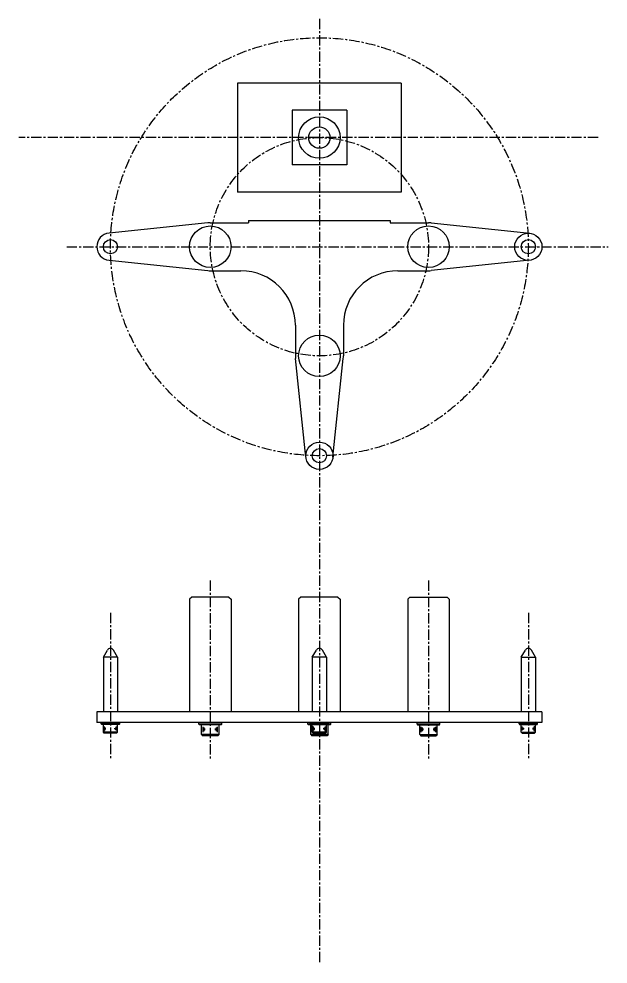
# Model space of a CAD drawing. Extents: x -13768 to 18086, y -10615 to 1188.
# Drawn here: x 10524 to 11064, y -3702 to -2836 of the extents above; entities that cross this region are included whole.
import ezdxf

# ---------------------------------------------------------------- set-up
doc = ezdxf.new("R2010")
doc.units = 0
doc.header["$LTSCALE"] = 7.5
doc.header["$MEASUREMENT"] = 0
doc.linetypes.add('CENTER', pattern=[2, 1.25, -0.25, 0.25, -0.25])
doc.layers.get('0').update_dxf_attribs({"linetype": 'CONTINUOUS'})
doc.layers.add('CL', color=1, linetype='CENTER')

# ---------------------------------------------------------------- blocks, each defined once
blk = doc.blocks.new('10125')
for p, q in [((-10.5, 1.5), (-10, 2)), ((-10.5, 1.5), (-10.5, 0)), ((-10.5, 0), (10.5, 0)), ((-10, 2), (10, 2)), ((10, 2), (10.5, 1.5)), ((10.5, 1.5), (10.5, 0))]:
    blk.add_line(p, q)
at = {"color": 1}
blk.add_line((-10.5, 1.5), (10.5, 1.5), dxfattribs=at)
blk = doc.blocks.new('10912L')
for p, q in [((-8, 9), (-7, 10)), ((-8, 9), (-8, 0)), ((-7, 10), (7, 10)), ((8, 9), (7, 10)), ((8, 9), (8, 0)), ((-8, 0), (8, 0))]:
    blk.add_line(p, q)
at = {"color": 1}
for p, q in [((-8, 9), (8, 9)), ((-6.61, 6.73), (-6.61, 1.75)), ((-5.62, 5.88), (-5.62, 2.61)), ((-4.91, 4.88), (-4.91, 3.32)), ((4.91, 4.88), (4.91, 3.32)), ((5.62, 5.88), (5.62, 2.61)), ((6.61, 6.73), (6.61, 1.75))]:
    blk.add_line(p, q, dxfattribs=at)
blk = doc.blocks.new('08125')
for p, q in [((-8.5, 1.1), (-8, 1.6)), ((-8.5, 1.1), (-8.5, 0)), ((-8.5, 0), (8.5, 0)), ((-8, 1.6), (8, 1.6)), ((8, 1.6), (8.5, 1.1)), ((8.5, 1.1), (8.5, 0))]:
    blk.add_line(p, q)
at = {"color": 1}
blk.add_line((-8.5, 1.1), (8.5, 1.1), dxfattribs=at)
blk = doc.blocks.new('08912L')
for p, q in [((-6.5, 7.2), (-5.7, 8)), ((-6.5, 7.2), (-6.5, 0)), ((-6.5, 0), (6.5, 0)), ((-5.7, 8), (5.7, 8)), ((5.7, 8), (6.5, 7.2)), ((6.5, 7.2), (6.5, 0))]:
    blk.add_line(p, q)
at = {"color": 1}
for p, q in [((-6.5, 7.2), (6.5, 7.2)), ((-5.56, 5.75), (-5.56, 2.02)), ((-4.81, 5.13), (-4.81, 2.89)), ((-4.07, 4.39), (-4.07, 3.39)), ((4.52, 4.76), (4.52, 3.14)), ((5.26, 5.51), (5.26, 2.52)), ((5.76, 6.13), (5.76, 1.78))]:
    blk.add_line(p, q, dxfattribs=at)

msp = doc.modelspace()

# ---------------------------------------------------------------- linework, layer by layer
for p, q in [((10873.92623, -2894.86272), (10723.92623, -2894.86272)), ((10723.92623, -2894.86272), (10723.92623, -2994.86272)), ((10873.92623, -2894.86272), (10873.92623, -2994.86272)), ((10773.92623, -2919.86272), (10773.92623, -2969.86272)), ((10823.92623, -2919.86272), (10773.92623, -2919.86272)), ((10823.92623, -2919.86272), (10823.92623, -2969.86272)), ((10823.92623, -2969.86272), (10773.92623, -2969.86272)), ((10873.92623, -2994.86272), (10723.92623, -2994.86272)), ((10733.92623, -3020.86272), (10863.92623, -3020.86272)), ((10733.92623, -3020.86272), (10733.92623, -3022.86272)), ((10863.92623, -3020.86272), (10863.92623, -3022.86272)), ((10696.64208, -3022.98162), (10606.12842, -3032.43028)), ((10698.92623, -3022.86272), (10733.92623, -3022.86272)), ((10863.92623, -3022.86272), (10898.92623, -3022.86272)), ((10901.21038, -3022.98162), (10991.72404, -3032.43028)), ((10606.12842, -3057.29517), (10696.64208, -3066.74382)), ((10991.72404, -3057.29517), (10901.21038, -3066.74382)), ((10698.92623, -3066.86272), (10726.92623, -3066.86272)), ((10870.92623, -3066.86272), (10898.92623, -3066.86272)), ((10776.92623, -3116.86272), (10776.92623, -3144.86272)), ((10820.92623, -3116.86272), (10820.92623, -3144.86272)), ((10786.49379, -3237.66053), (10777.04513, -3147.14687)), ((10811.35867, -3237.66053), (10820.80733, -3147.14687)), ((10681.92623, -3365.92454), (10679.92623, -3367.92454)), ((10679.92623, -3367.92454), (10679.92623, -3470.92454)), ((10715.92623, -3365.92454), (10681.92623, -3365.92454)), ((10715.92623, -3365.92454), (10717.92623, -3367.92454)), ((10717.92623, -3367.92454), (10717.92623, -3470.92454)), ((10781.92623, -3365.92454), (10779.92623, -3367.92454)), ((10779.92623, -3367.92454), (10779.92623, -3470.92454)), ((10815.92623, -3365.92454), (10781.92623, -3365.92454)), ((10815.92623, -3365.92454), (10817.92623, -3367.92454)), ((10817.92623, -3367.92454), (10817.92623, -3470.92454)), ((10881.92623, -3365.92454), (10879.92623, -3367.92454)), ((10879.92623, -3367.92454), (10879.92623, -3470.92454)), ((10881.92623, -3365.92454), (10915.92623, -3365.92454)), ((10915.92623, -3365.92454), (10917.92623, -3367.92454)), ((10917.92623, -3367.92454), (10917.92623, -3470.92454)), ((10600.92623, -3420.92454), (10604.67901, -3414.42454)), ((10600.92623, -3420.92454), (10600.92623, -3470.92454)), ((10613.92623, -3420.92454), (10600.92623, -3420.92454)), ((10607.57538, -3412.92454), (10607.27708, -3412.92454)), ((10613.92623, -3420.92454), (10610.17345, -3414.42454)), ((10613.92623, -3420.92454), (10613.92623, -3470.92454)), ((10792.42623, -3420.92454), (10796.17901, -3414.42454)), ((10805.42623, -3420.92454), (10792.42623, -3420.92454)), ((10792.42623, -3420.92454), (10792.42623, -3470.92454)), ((10799.07538, -3412.92454), (10798.77708, -3412.92454)), ((10805.42623, -3420.92454), (10801.67345, -3414.42454)), ((10805.42623, -3420.92454), (10805.42623, -3470.92454)), ((10983.92623, -3420.92454), (10987.67901, -3414.42454)), ((10983.92623, -3420.92454), (10996.92623, -3420.92454)), ((10983.92623, -3420.92454), (10983.92623, -3470.92454)), ((10990.27708, -3412.92454), (10990.57538, -3412.92454)), ((10996.92623, -3420.92454), (10993.17345, -3414.42454)), ((10996.92623, -3420.92454), (10996.92623, -3470.92454)), ((11002.92623, -3470.92454), (10594.92623, -3470.92454)), ((10594.92623, -3470.92454), (10594.92623, -3480.92454)), ((11002.92623, -3470.92454), (11002.92623, -3480.92454)), ((11002.92623, -3480.92454), (10594.92623, -3480.92454))]:
    msp.add_line(p, q)
for centre, radius in [((10798.92623, -2944.86272), 19), ((10798.92623, -2944.86272), 9.75), ((10698.92623, -3044.86272), 19), ((10898.92623, -3044.86272), 19), ((10607.42623, -3044.86272), 6.5), ((10990.42623, -3044.86272), 12.5), ((10990.42623, -3044.86272), 12.5), ((10990.42623, -3044.86272), 6.5), ((10798.92623, -3144.86272), 19), ((10798.92623, -3236.36272), 12.5), ((10798.92623, -3236.36272), 6.5)]:
    msp.add_circle(centre, radius)
for centre, radius, start, end in [((10698.92623, -3044.86272), 22, 90, 95.95948188), ((10898.92623, -3044.86272), 22, 84.04051812, 90), ((10607.42623, -3044.86272), 12.5, 95.95948188, 264.04051812), ((10698.92623, -3044.86272), 22, 264.04051812, 270), ((10726.92623, -3116.86272), 50, 0, 90), ((10870.92623, -3116.86272), 50, 90, 180), ((10898.92623, -3044.86272), 22, 270, 275.95948188), ((10798.92623, -3144.86272), 22, 180, 185.95948188), ((10798.92623, -3144.86272), 22, 354.04051812, 0), ((10607.27708, -3415.92454), 3, 90, 150), ((10607.57538, -3415.92454), 3, 30, 90), ((10798.77708, -3415.92454), 3, 90, 150), ((10799.07538, -3415.92454), 3, 30, 90), ((10990.27708, -3415.92454), 3, 90, 150), ((10990.57538, -3415.92454), 3, 30, 90)]:
    msp.add_arc(centre, radius, start, end)
at = {"layer": 'CL'}
for p, q in [((10798.92623, -2836.09683), (10798.92623, -3702.23343)), ((11054.2776, -2944.86272), (10523.52639, -2944.86272)), ((10567.38574, -3044.86272), (11063.51772, -3044.86272)), ((10698.92623, -3350.69134), (10698.92623, -3514.26304)), ((10898.92623, -3350.69134), (10898.92623, -3514.26304)), ((10607.42623, -3380.33475), (10607.42623, -3513.59)), ((10990.42623, -3380.33475), (10990.42623, -3513.59))]:
    msp.add_line(p, q, dxfattribs=at)
for radius in [191.5, 100]:
    msp.add_circle((10798.92623, -3044.86272), radius, dxfattribs=at)

# ---------------------------------------------------------------- block references
at = {"rotation": 180}
for name, p in [('08125', (10607.42623, -3480.92454)), ('10125', (10698.92623, -3480.92454)), ('10125', (10798.92623, -3480.92454)), ('08125', (10798.92623, -3480.92454)), ('08912L', (10607.42623, -3482.52454)), ('10912L', (10698.92623, -3482.92454)), ('10912L', (10798.92623, -3482.92454)), ('08912L', (10798.92623, -3482.52454))]:
    msp.add_blockref(name, p, dxfattribs=at)
at = {"xscale": -1, "rotation": 180}
for name, p in [('10125', (10898.92623, -3480.92454)), ('08125', (10990.42623, -3480.92454)), ('10912L', (10898.92623, -3482.92454)), ('08912L', (10990.42623, -3482.52454))]:
    msp.add_blockref(name, p, dxfattribs=at)

doc.saveas('drawing.dxf')
